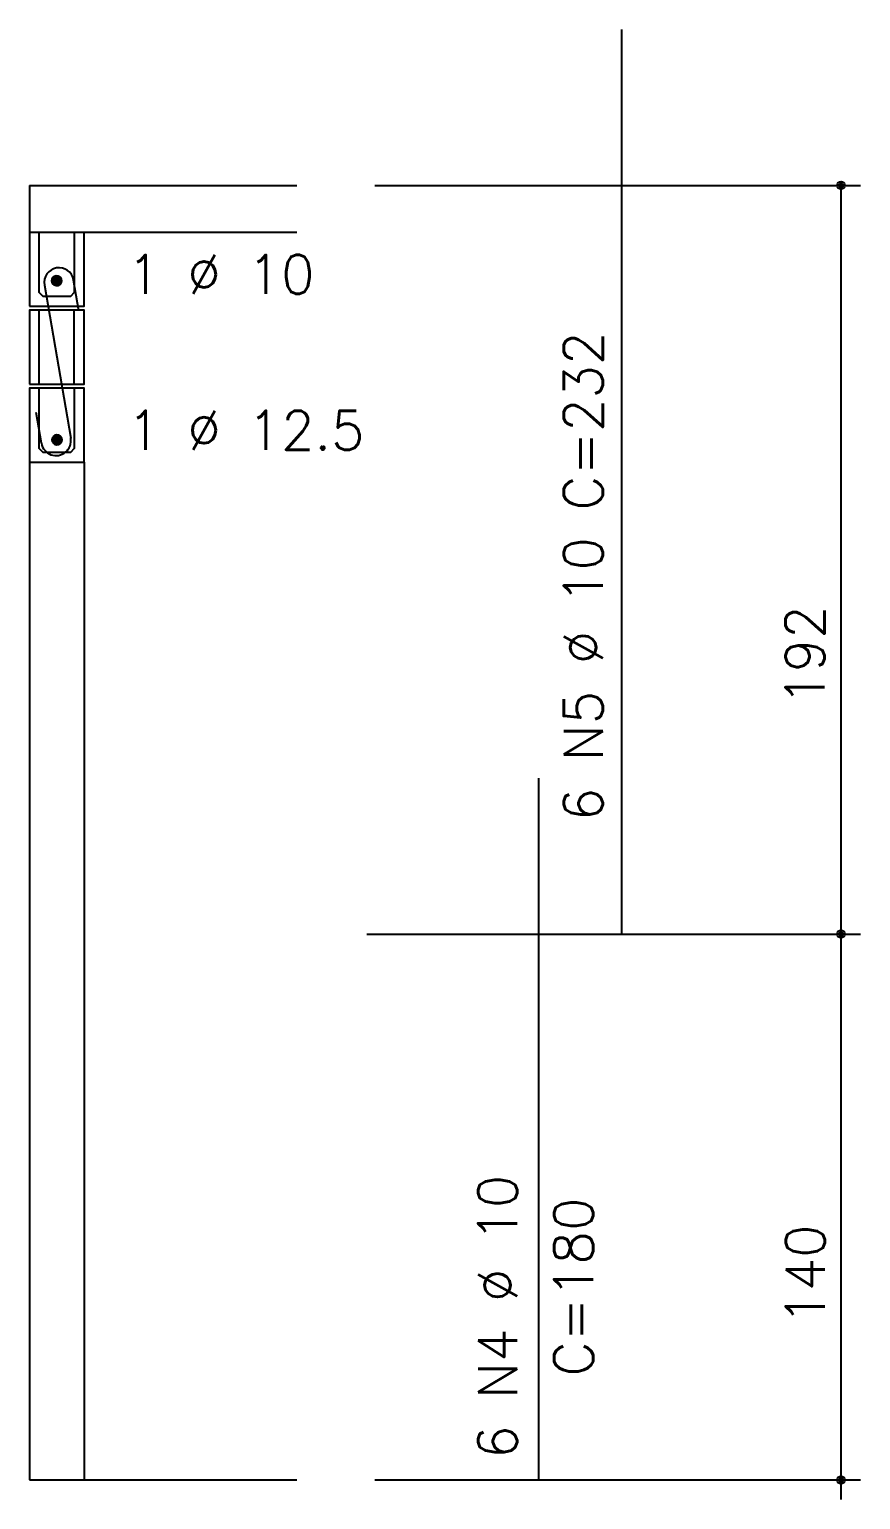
# Model space of a CAD drawing. Extents: x -1.9 to 86, y -1.6 to 60.9.
# Drawn here: x 33.98 to 38.24, y 10.74 to 18.28 of the extents above; entities that cross this region are included whole.
import ezdxf

# ---------------------------------------------------------------- set-up
doc = ezdxf.new("R2010")
doc.units = 0
doc.header["$MEASUREMENT"] = 0
for name, color, linetype in [('PENA_02', 2, 'CONTINUOUS'), ('PENA_03', 3, 'CONTINUOUS'), ('PENA_05', 5, 'CONTINUOUS')]:
    doc.layers.add(name, color=color, linetype=linetype)
doc.styles.get("Standard").update_dxf_attribs({"font": 'ROMANS.SHX'})

msp = doc.modelspace()

# ---------------------------------------------------------------- linework, layer by layer
at = {"layer": 'PENA_02', "linetype": 'Continuous'}
for centre, radius in [((38.136518, 17.484168), 0.02), ((38.136518, 17.484168), 0.01), ((38.136518, 13.644168), 0.02), ((38.136518, 13.644168), 0.01), ((38.136518, 10.844168), 0.02), ((38.136518, 10.844168), 0.01)]:
    msp.add_circle(centre, radius, dxfattribs=at)
at = {"layer": 'PENA_03', "linetype": 'Continuous'}
for p, q in [((33.976522, 17.484168), (33.976522, 16.864168)), ((33.976522, 17.484168), (35.347201, 17.484168)), ((35.747201, 17.484168), (38.236518, 17.484168)), ((38.136518, 10.743635), (38.136518, 17.484168)), ((33.976522, 17.244168), (35.347201, 17.244168)), ((34.026522, 16.464168), (34.026522, 16.844168)), ((34.206522, 16.464168), (34.206522, 16.844168)), ((33.976522, 16.064168), (33.976522, 10.844168)), ((34.256522, 16.064168), (34.256522, 10.844168)), ((35.70527, 13.644168), (38.236518, 13.644168)), ((33.976522, 10.844168), (35.347201, 10.844168)), ((35.747201, 10.844168), (38.236518, 10.844168))]:
    msp.add_line(p, q, dxfattribs=at)
for points in [[(33.976522, 16.864168), (34.256522, 16.864168), (34.256522, 17.244168)], [(34.206522, 17.244168), (34.206522, 16.934168), (34.186522, 16.914168), (34.046522, 16.914168), (34.026522, 16.934168), (34.026522, 17.244168)], [(34.141071, 16.995158), (34.13891, 17.005326), (34.132799, 17.013737), (34.123796, 17.018934), (34.113458, 17.020021), (34.103571, 17.016809), (34.095846, 17.009853), (34.091617, 17.000356), (34.091617, 16.98996), (34.095846, 16.980463), (34.103571, 16.973507), (34.113458, 16.970295), (34.123796, 16.971382), (34.132799, 16.976579), (34.13891, 16.98499), (34.141071, 16.995158)], [(33.976522, 16.464168), (34.256522, 16.464168), (34.256522, 16.844168), (33.976522, 16.844168), (33.976522, 16.464168)], [(33.976522, 16.064168), (34.256522, 16.064168), (34.256522, 16.444168), (33.976522, 16.444168), (33.976522, 16.064168)], [(34.206522, 16.444168), (34.206522, 16.134168), (34.186522, 16.114168), (34.046522, 16.114168), (34.026522, 16.134168), (34.026522, 16.444168)], [(34.143118, 16.179168), (34.140957, 16.189336), (34.134847, 16.197746), (34.125844, 16.202944), (34.115505, 16.204031), (34.105618, 16.200818), (34.097893, 16.193862), (34.093665, 16.184366), (34.093665, 16.17397), (34.097893, 16.164473), (34.105618, 16.157517), (34.115505, 16.154305), (34.125844, 16.155391), (34.134847, 16.160589), (34.140957, 16.168999), (34.143118, 16.179168)]]:
    msp.add_lwpolyline(points, dxfattribs=at)
for centre in [(34.116071, 16.995158), (34.118118, 16.179168)]:
    msp.add_circle(centre, 0.025, dxfattribs=at)
for points in [[(34.141071, 16.995158), (34.095846, 17.009853), (34.091617, 17.000356)], [(34.141071, 16.995158), (34.091617, 17.000356), (34.091617, 16.98996)], [(34.141071, 16.995158), (34.091617, 16.98996), (34.095846, 16.980463)], [(34.141071, 16.995158), (34.103571, 17.016809), (34.092579, 17.003708)], [(34.141071, 16.995158), (34.092579, 17.003708), (34.092579, 16.986607)], [(34.141071, 16.995158), (34.092579, 16.986607), (34.103571, 16.973507)], [(34.141071, 16.995158), (34.103571, 17.016809), (34.095846, 17.009853)], [(34.141071, 16.995158), (34.095846, 16.980463), (34.103571, 16.973507)], [(34.141071, 16.995158), (34.113458, 17.020021), (34.103571, 17.016809)], [(34.141071, 16.995158), (34.120412, 17.019778), (34.103571, 17.016809)], [(34.141071, 16.995158), (34.103571, 16.973507), (34.120412, 16.970538)], [(34.141071, 16.995158), (34.103571, 16.973507), (34.113458, 16.970295)], [(34.141071, 16.995158), (34.123796, 17.018934), (34.113458, 17.020021)], [(34.141071, 16.995158), (34.113458, 16.970295), (34.123796, 16.971382)], [(34.141071, 16.995158), (34.135222, 17.011228), (34.120412, 17.019778)], [(34.141071, 16.995158), (34.120412, 16.970538), (34.135222, 16.979088)], [(34.141071, 16.995158), (34.132799, 17.013737), (34.123796, 17.018934)], [(34.141071, 16.995158), (34.123796, 16.971382), (34.132799, 16.976579)], [(34.141071, 16.995158), (34.13891, 17.005326), (34.132799, 17.013737)], [(34.141071, 16.995158), (34.132799, 16.976579), (34.13891, 16.98499)], [(34.141071, 16.995158), (34.135222, 16.979088), (34.141071, 16.995158)], [(34.141071, 16.995158), (34.13891, 16.98499), (34.141071, 16.995158)], [(34.143118, 16.179168), (34.097893, 16.193862), (34.093665, 16.184366)], [(34.143118, 16.179168), (34.093665, 16.184366), (34.093665, 16.17397)], [(34.143118, 16.179168), (34.093665, 16.17397), (34.097893, 16.164473)], [(34.143118, 16.179168), (34.105618, 16.200818), (34.094626, 16.187718)], [(34.143118, 16.179168), (34.094626, 16.187718), (34.094626, 16.170617)], [(34.143118, 16.179168), (34.094626, 16.170617), (34.105618, 16.157517)], [(34.143118, 16.179168), (34.105618, 16.200818), (34.097893, 16.193862)], [(34.143118, 16.179168), (34.097893, 16.164473), (34.105618, 16.157517)], [(34.143118, 16.179168), (34.115505, 16.204031), (34.105618, 16.200818)], [(34.143118, 16.179168), (34.122459, 16.203788), (34.105618, 16.200818)], [(34.143118, 16.179168), (34.105618, 16.157517), (34.122459, 16.154548)], [(34.143118, 16.179168), (34.105618, 16.157517), (34.115505, 16.154305)], [(34.143118, 16.179168), (34.125844, 16.202944), (34.115505, 16.204031)], [(34.143118, 16.179168), (34.115505, 16.154305), (34.125844, 16.155391)], [(34.143118, 16.179168), (34.137269, 16.195238), (34.122459, 16.203788)], [(34.143118, 16.179168), (34.122459, 16.154548), (34.137269, 16.163098)], [(34.143118, 16.179168), (34.134847, 16.197746), (34.125844, 16.202944)], [(34.143118, 16.179168), (34.125844, 16.155391), (34.134847, 16.160589)], [(34.143118, 16.179168), (34.140957, 16.189336), (34.134847, 16.197746)], [(34.143118, 16.179168), (34.134847, 16.160589), (34.140957, 16.168999)], [(34.143118, 16.179168), (34.137269, 16.163098), (34.143118, 16.179168)], [(34.143118, 16.179168), (34.140957, 16.168999), (34.143118, 16.179168)]]:
    msp.add_solid(points, dxfattribs=at)
at = {"layer": 'PENA_05', "linetype": 'Continuous'}
for p, q in [((37.012767, 13.644168), (37.012767, 18.284168)), ((34.053311, 16.973112), (34.188233, 16.187079)), ((34.230188, 16.841133), (34.20312, 16.998826)), ((34.038424, 16.161364), (34.011356, 16.319058)), ((36.586843, 10.844168), (36.586843, 14.444168))]:
    msp.add_line(p, q, dxfattribs=at)
for centre, start, end in [((34.128216, 16.985969), 9.739838, 189.739838), ((34.113329, 16.174221), 189.739838, 9.739838)]:
    msp.add_arc(centre, 0.076, start, end, dxfattribs=at)

# ---------------------------------------------------------------- texts
at = {"layer": 'PENA_03', "linetype": 'Continuous'}
for s, p in [('1 %%c 10', (34.477341, 16.927867)), ('1 %%c 12.5', (34.477341, 16.127867))]:
    msp.add_text(s, height=0.2, dxfattribs=at).set_placement(p)
for s, p in [('6 N5 %%c 10 C=232', (36.914921, 14.22273)), ('192', (38.051124, 14.815974)), ('6 N4 %%c 10', (36.475729, 10.951846)), ('C=180', (36.865399, 11.375513)), ('140', (38.052739, 11.640415))]:
    msp.add_text(s, height=0.2, rotation=90, dxfattribs=at).set_placement(p)

doc.saveas('drawing.dxf')
